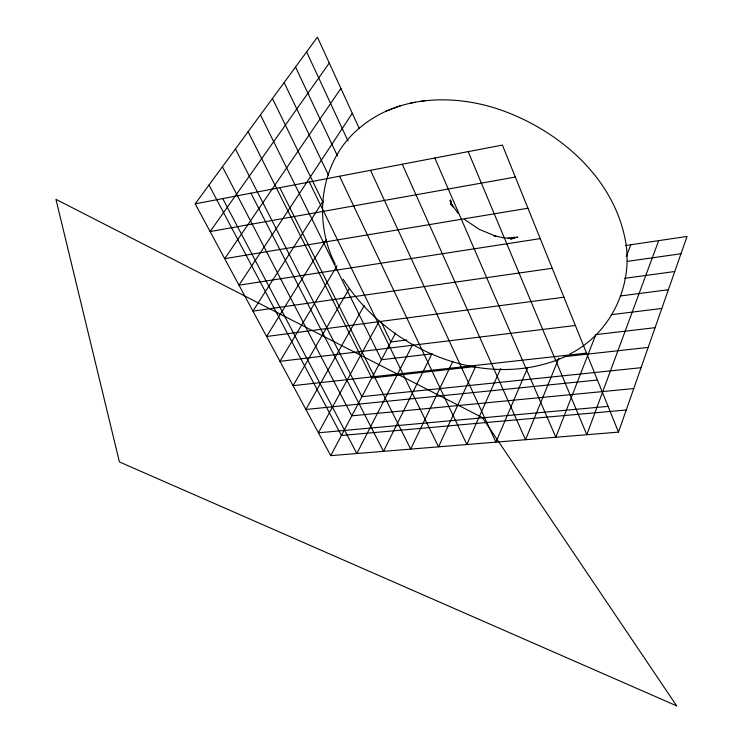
<?xml version="1.0" encoding="UTF-8"?>
<svg xmlns="http://www.w3.org/2000/svg" width="743" height="743" viewBox="0 0 743 743"><rect width="100%" height="100%" fill="white"/><g stroke="black" fill="none" stroke-linecap="round" stroke-linejoin="round"><path stroke-width="1.11" d="M359.343 128.678L317.428 37.15L195.195 203.851L330.737 455.654L618.492 432.12L687.052 236.45L625.3 245.561M658.679 240.639L586.812 434.711L468.192 151.628M595.867 334.508L555.829 437.237L434.831 158.008M626.219 256.641L630.853 244.744M558.847 358.191L525.533 439.717L402.288 164.231M527.706 367.646L495.897 442.141L370.543 170.305M500.717 368.5L466.892 444.518L339.56 176.23M475.539 366.782L438.5 446.84L309.311 182.016M452.831 361.321L410.712 449.106L279.777 187.673M431.897 353.854L383.499 451.335L250.93 193.189M412.783 344.446L356.844 453.518L222.742 198.576M330.737 455.654L395.536 333.115M379.264 321.115L318.431 432.807L608.08 406.375M364.219 305.531L305.884 409.477L597.428 380.035M349.349 288.414L293.058 385.663L586.524 353.083M337.043 265.78L279.972 361.349L575.37 325.48M326.307 239.683L266.598 336.505L563.937 297.219M323.103 201.019L252.936 311.122L552.235 268.279M352.293 113.28L238.977 285.191L540.235 238.614M340.898 88.398L224.702 258.675L527.939 208.216M329.279 63.025L210.111 231.575L515.336 177.048M511.546 239.014L514.379 237.128L512.196 238.559M569.825 354.002C612.399 332.799 635.497 281.281 624.306 235.262C611.183 177.401 561.987 133.991 508.472 112.834C460.419 93.655 399.493 93.163 358.73 128.706C319.936 161.185 312.71 220.355 335.297 264.267M511.908 238.791L514.992 237.454L510.367 238.828M564.243 357.067C484.928 391.858 387.67 349.897 343.164 279.21M400.793 105.59L385.784 111.227M510.45 238.819L517.834 237.101L507.553 238.475L511.899 238.419L503.234 237.769L493.761 235.642L495.813 236.228L479.124 229.29L464.254 219.269M195.195 203.851L502.407 145.08L618.492 432.12M410.619 103.026L415.281 102.255M420.882 101.345L425.21 100.63M627.194 261.387L680.987 253.762M624.361 278.365L674.765 271.511M620.219 295.993L668.384 289.733M406.932 339.969L390.855 341.956L381.243 322.193M611.303 314.698L661.827 308.447M432.036 353.817L381.447 359.751L260.449 114.859M595.301 334.675L655.094 327.663M474.294 366.643L371.806 377.983L248.116 131.678M564.113 356.705L648.175 347.408M641.06 367.701L361.925 396.669L235.438 148.971M633.751 388.561L351.792 415.829L222.398 166.748M626.228 410.025L341.399 435.482L208.987 185.035M458.292 213.547L450.62 202.978L452.886 206.851L450.035 200.434L451.725 205.625L450.481 199.913L451.066 204.436M272.449 98.485L323.056 202.533M284.142 82.547L328.601 175.404M295.519 67.019L337.461 155.946M306.618 51.889L348.049 141.068M451.131 203.127L451.187 204.752M676.659 705.85L119.419 461.942L55.948 199.338L482.365 417.585L676.659 705.85"/></g></svg>
